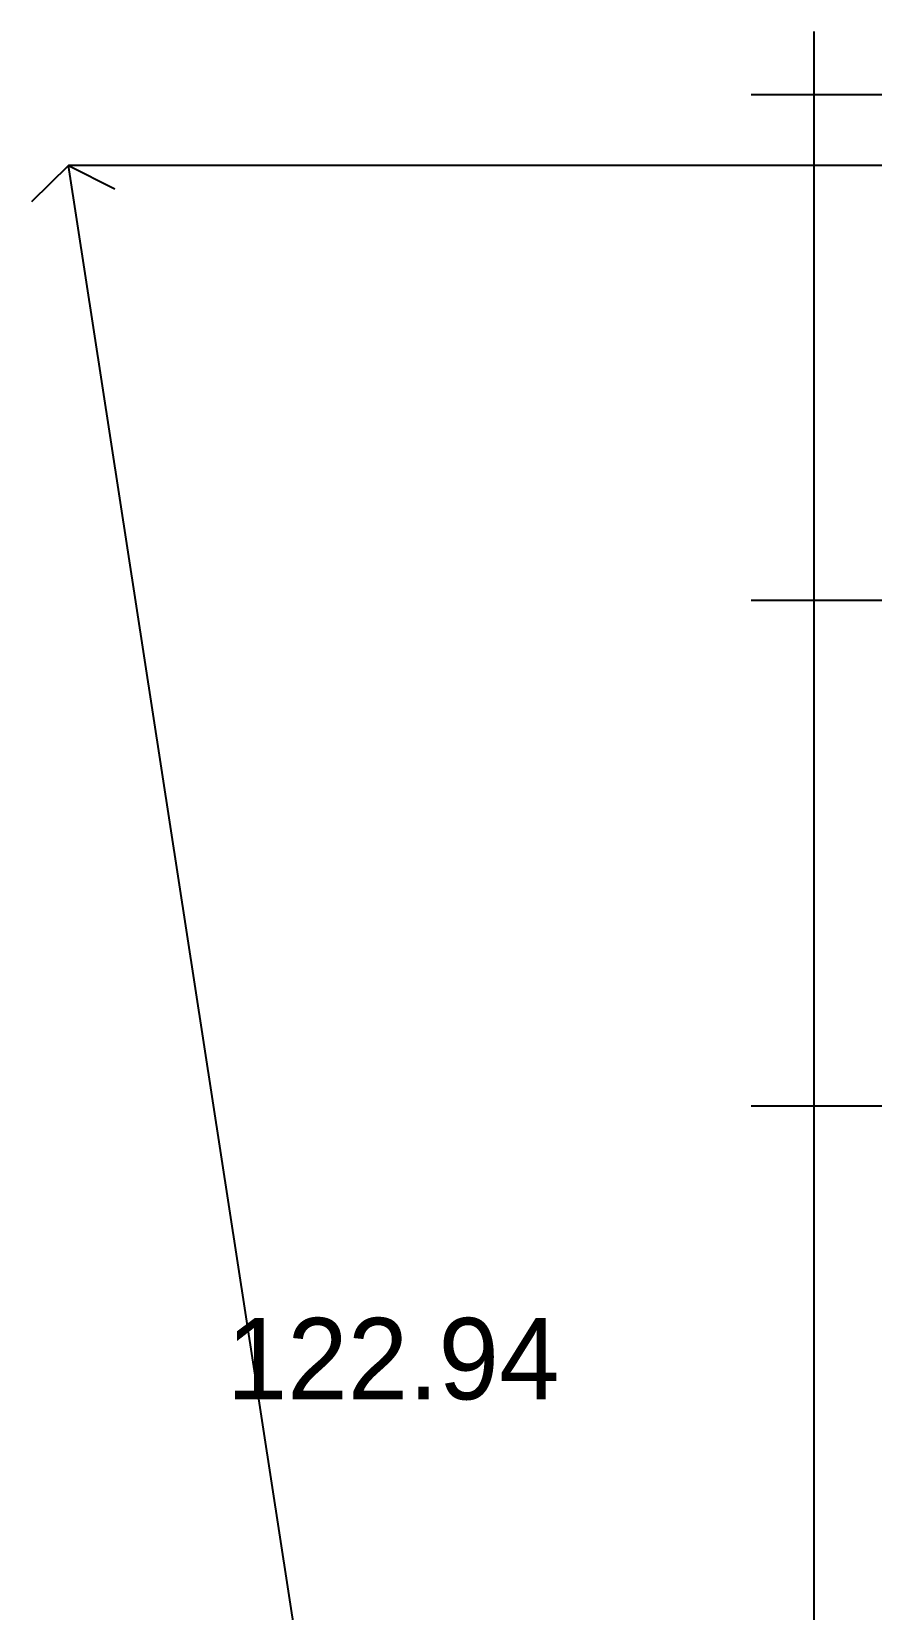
# Model space of a CAD drawing. Extents: x 250 to 718, y 586 to 1448.
# Drawn here: x 250.2 to 416.3, y 1135.7 to 1447.7 of the extents above; entities that cross this region are included whole.
import ezdxf

# ---------------------------------------------------------------- set-up
doc = ezdxf.new("R2010")
doc.units = 0
doc.layers.add('尺寸', color=3, linetype='CONTINUOUS')
doc.layers.add('辅助线', color=8, linetype='CONTINUOUS')

msp = doc.modelspace()

# ---------------------------------------------------------------- linework, layer by layer
at = {"layer": '尺寸'}
for p, q in [((257.509145, 1421.17633), (250.184065, 1414.025484)), ((436.009145, 1421.17633), (257.509145, 1421.17633)), ((332.509145, 935.17633), (257.509145, 1421.17633)), ((257.509145, 1421.17633), (266.649161, 1416.566394))]:
    msp.add_line(p, q, dxfattribs=at)
at = {"layer": '辅助线'}
for p, q in [((405.009145, 822.67633), (405.009145, 1447.67633)), ((717.509145, 1435.17633), (392.509145, 1435.17633)), ((717.509145, 1335.17633), (392.509145, 1335.17633)), ((717.509145, 1235.17633), (392.509145, 1235.17633))]:
    msp.add_line(p, q, dxfattribs=at)

# ---------------------------------------------------------------- texts
at = {"layer": '尺寸'}
msp.add_text('122.94', height=16.1, dxfattribs=at).set_placement((288.782848, 1177.215482))

doc.saveas('drawing.dxf')
